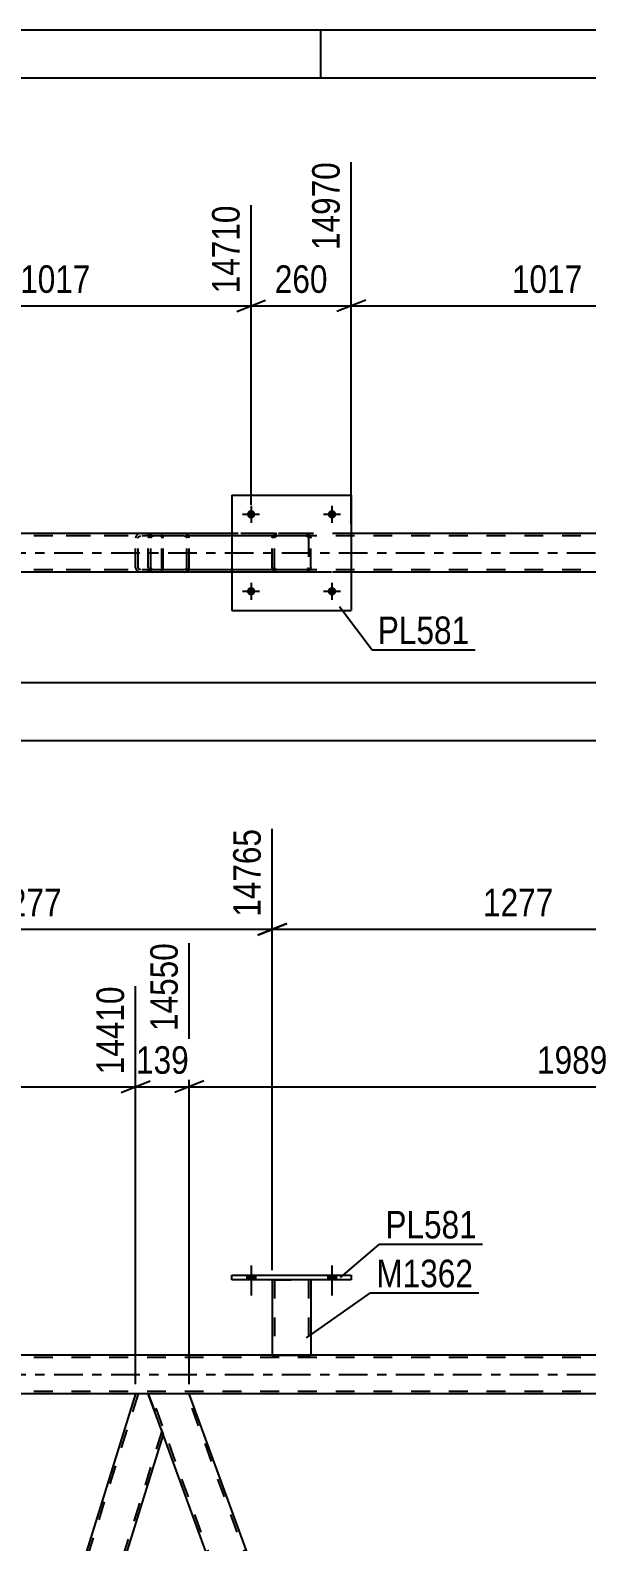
# Model space of a CAD drawing. Header units: millimetres. Extents: x 0 to 841, y 0 to 594.
# Drawn here: x 600.8 to 658.6, y 436.9 to 594 of the extents above; entities that cross this region are included whole.
import ezdxf

# ---------------------------------------------------------------- set-up
doc = ezdxf.new("R2010")
doc.units = ezdxf.units.MM
doc.linetypes.add('DXK_LINE_DOT2', pattern=[3.9198, 1.9599, -1.9599])
doc.linetypes.add('DXK_LINE_DOT3', pattern=[5.9187, 2.979, -0.9799, 0.9799, -0.9799])
doc.styles.add('Arial Narrow', font='ARIALN.TTF', dxfattribs={"height": 0.2})

# ---------------------------------------------------------------- blocks, each defined once
blk = doc.blocks.new('Unknown-389786769-1133 - 25525')
at = {"color": 5, "linetype": 'Continuous'}
for p, q in [((841, 594), (0, 594)), ((631, 589), (631, 594)), ((836, 589), (5, 589))]:
    blk.add_line(p, q, dxfattribs=at)
blk = doc.blocks.new('Part-389786769-2103 - 2062')
at = {"color": 7, "linetype": 'DXK_LINE_DOT2'}
for p, q in [((756.02, 541.44), (94.28, 541.44)), ((634.16, 541.68), (621.76, 541.68)), ((756.02, 537.92), (94.28, 537.92)), ((753.62, 537.68), (110.96, 537.68)), ((634.16, 537.68), (621.76, 537.68))]:
    blk.add_line(p, q, dxfattribs=at)
at = {"color": 2, "linetype": 'Continuous'}
for p, q in [((621.76, 541.68), (583.08, 541.68)), ((672.84, 541.68), (634.16, 541.68)), ((621.76, 537.68), (583.08, 537.68)), ((672.84, 537.68), (634.16, 537.68))]:
    blk.add_line(p, q, dxfattribs=at)
at = {"color": 7, "linetype": 'DXK_LINE_DOT3'}
blk.add_line((94.28, 539.68), (756.02, 539.68), dxfattribs=at)
blk = doc.blocks.new('Part-389786769-2153 - 2062')
at = {"color": 7, "linetype": 'DXK_LINE_DOT2'}
for p, q in [((613.12, 541.37), (613.08, 541.2)), ((613.08, 538.16), (613.08, 541.2)), ((613.12, 541.39), (613.12, 541.37)), ((613.34, 541.2), (613.36, 541.3)), ((613.34, 538.16), (613.34, 541.2)), ((613.36, 541.3), (613.41, 541.37)), ((613.59, 541.68), (613.4, 541.65)), ((613.41, 541.37), (613.49, 541.42)), ((613.49, 541.42), (613.59, 541.44)), ((628.58, 541.68), (613.59, 541.68)), ((628.58, 541.44), (613.59, 541.44)), ((617.02, 541.65), (616.83, 541.68)), ((616.83, 541.44), (616.92, 541.42)), ((616.92, 541.42), (617.01, 541.37)), ((617.01, 541.37), (617.06, 541.3)), ((617.06, 541.3), (617.08, 541.2)), ((617.08, 538.16), (617.08, 541.2)), ((617.3, 541.37), (617.3, 541.39)), ((617.34, 541.2), (617.3, 541.37)), ((617.34, 538.16), (617.34, 541.2)), ((613.08, 538.16), (613.12, 537.98)), ((613.36, 538.07), (613.34, 538.16)), ((613.41, 537.99), (613.36, 538.07)), ((613.4, 537.72), (613.59, 537.68)), ((613.49, 537.94), (613.41, 537.99)), ((613.59, 537.92), (613.49, 537.94)), ((628.58, 537.92), (613.59, 537.92)), ((628.58, 537.68), (613.59, 537.68)), ((616.92, 537.94), (616.83, 537.92)), ((616.83, 537.68), (617.02, 537.72)), ((617.01, 537.99), (616.92, 537.94)), ((617.06, 538.07), (617.01, 537.99)), ((617.08, 538.16), (617.06, 538.07)), ((617.3, 537.98), (617.34, 538.16))]:
    blk.add_line(p, q, dxfattribs=at)
for centre, start, end in [((613.57, 541.18), 110.7583, 155.68), ((616.85, 541.18), 24.32, 69.2417), ((613.57, 538.18), 204.32, 249.2417), ((616.85, 538.18), 290.7583, 335.68)]:
    blk.add_arc(centre, 0.496, start, end, dxfattribs=at)
blk = doc.blocks.new('Part-389786769-2177 - 2062')
at = {"color": 7, "linetype": 'DXK_LINE_DOT2'}
for p, q in [((614.36, 541.68), (602.2, 541.68)), ((614.36, 541.44), (602.2, 541.44)), ((611.8, 541.37), (611.76, 541.2)), ((611.76, 538.16), (611.76, 541.2)), ((611.8, 541.39), (611.8, 541.37)), ((612.01, 541.2), (612.03, 541.3)), ((612.01, 538.16), (612.01, 541.2)), ((612.03, 541.3), (612.09, 541.37)), ((612.27, 541.68), (612.07, 541.65)), ((612.09, 541.37), (612.17, 541.42)), ((612.17, 541.42), (612.27, 541.44)), ((613.08, 541.68), (613.08, 541.44)), ((614.46, 541.65), (614.36, 541.68)), ((614.36, 541.44), (614.41, 541.42)), ((614.41, 541.42), (614.45, 541.37)), ((614.45, 541.37), (614.48, 541.3)), ((614.55, 541.54), (614.46, 541.65)), ((614.48, 541.3), (614.49, 541.2)), ((614.49, 538.16), (614.49, 541.2)), ((614.61, 541.39), (614.55, 541.54)), ((614.63, 541.2), (614.61, 541.39)), ((614.63, 538.16), (614.63, 541.2)), ((614.36, 537.92), (602.2, 537.92)), ((614.36, 537.68), (602.2, 537.68)), ((611.76, 538.16), (611.8, 537.98)), ((612.03, 538.07), (612.01, 538.16)), ((612.09, 537.99), (612.03, 538.07)), ((612.07, 537.72), (612.27, 537.68)), ((612.17, 537.94), (612.09, 537.99)), ((612.27, 537.92), (612.17, 537.94)), ((613.08, 537.68), (613.08, 537.92)), ((614.41, 537.94), (614.36, 537.92)), ((614.36, 537.68), (614.46, 537.72)), ((614.45, 537.99), (614.41, 537.94)), ((614.48, 538.07), (614.45, 537.99)), ((614.46, 537.72), (614.55, 537.82)), ((614.49, 538.16), (614.48, 538.07)), ((614.55, 537.82), (614.61, 537.98)), ((614.61, 537.98), (614.63, 538.16))]:
    blk.add_line(p, q, dxfattribs=at)
for centre, start, end in [((612.25, 541.19), 111.1941, 156.1506), ((612.25, 538.18), 203.8494, 248.8059)]:
    blk.add_arc(centre, 0.492, start, end, dxfattribs=at)
blk = doc.blocks.new('Part-389786769-25990 - 2062')
at = {"color": 2, "linetype": 'Continuous'}
for p, q in [((621.76, 545.68), (621.76, 533.68)), ((621.76, 545.68), (634.16, 545.68)), ((634.16, 545.68), (634.16, 533.68)), ((621.76, 533.68), (634.16, 533.68))]:
    blk.add_line(p, q, dxfattribs=at)
blk = doc.blocks.new('Part-389786769-25989 - 2062')
at = {"color": 7, "linetype": 'DXK_LINE_DOT2'}
for p, q in [((625.96, 541.2), (626, 541.39)), ((626, 541.39), (625.96, 541.2)), ((625.96, 538.16), (625.96, 541.2)), ((626.2, 541.2), (626.22, 541.3)), ((626.2, 538.16), (626.2, 541.2)), ((626.22, 541.3), (626.27, 541.37)), ((626.26, 541.65), (626.44, 541.68)), ((626.44, 541.68), (626.26, 541.65)), ((626.27, 541.37), (626.35, 541.42)), ((626.35, 541.42), (626.44, 541.44)), ((629.48, 541.68), (626.44, 541.68)), ((629.48, 541.44), (626.44, 541.44)), ((629.48, 541.68), (629.67, 541.65)), ((629.67, 541.65), (629.48, 541.68)), ((629.48, 541.44), (629.57, 541.42)), ((629.57, 541.42), (629.65, 541.37)), ((629.65, 541.37), (629.7, 541.3)), ((629.7, 541.3), (629.72, 541.2)), ((629.72, 541.2), (629.72, 538.16)), ((629.93, 541.39), (629.96, 541.2)), ((629.96, 541.2), (629.93, 541.39)), ((629.96, 538.16), (629.96, 541.2)), ((626, 537.98), (625.96, 538.16)), ((625.96, 538.16), (626, 537.98)), ((626.22, 538.07), (626.2, 538.16)), ((626.27, 537.99), (626.22, 538.07)), ((626.44, 537.68), (626.26, 537.72)), ((626.26, 537.72), (626.44, 537.68)), ((626.35, 537.94), (626.27, 537.99)), ((626.44, 537.92), (626.35, 537.94)), ((629.48, 537.92), (626.44, 537.92)), ((629.48, 537.68), (626.44, 537.68)), ((629.57, 537.94), (629.48, 537.92)), ((629.67, 537.72), (629.48, 537.68)), ((629.48, 537.68), (629.67, 537.72)), ((629.65, 537.99), (629.57, 537.94)), ((629.7, 538.07), (629.65, 537.99)), ((629.72, 538.16), (629.7, 538.07)), ((629.96, 538.16), (629.93, 537.98)), ((629.93, 537.98), (629.96, 538.16))]:
    blk.add_line(p, q, dxfattribs=at)
at = {"color": 7, "linetype": 'DXK_LINE_DOT3'}
blk.add_line((627.96, 539.68), (627.96, 539.68), dxfattribs=at)
at = {"color": 7, "linetype": 'DXK_LINE_DOT2'}
for centre, start, end in [((626.44, 541.2), 112.5, 157.5), ((626.44, 541.2), 112.5, 157.5), ((629.48, 541.2), 22.5, 67.5), ((629.48, 541.2), 22.5, 67.5), ((626.44, 538.16), 202.5, 247.5), ((626.44, 538.16), 202.5, 247.5), ((629.48, 538.16), 292.5, 337.5), ((629.48, 538.16), 292.5, 337.5)]:
    blk.add_arc(centre, 0.48, start, end, dxfattribs=at)
blk = doc.blocks.new('Bolt-389786769-26018 - 2062')
at = {"linetype": 'Continuous'}
for points in [[(624.2, 535.68, -1), (623.32, 535.68, -1)], [(632.6, 535.68, -1), (631.72, 535.68, -1)]]:
    blk.add_hatch(color=1, dxfattribs=at).paths.add_polyline_path(points)
at = {"color": 1, "linetype": 'Continuous'}
for p, q in [((623.76, 536.56), (623.76, 534.8)), ((632.16, 536.56), (632.16, 534.8)), ((622.88, 535.68), (624.64, 535.68)), ((631.28, 535.68), (633.04, 535.68))]:
    blk.add_line(p, q, dxfattribs=at)
blk = doc.blocks.new('Bolt-389786769-26019 - 2062')
at = {"linetype": 'Continuous'}
for points in [[(624.2, 543.68, -1), (623.32, 543.68, -1)], [(632.6, 543.68, -1), (631.72, 543.68, -1)]]:
    blk.add_hatch(color=1, dxfattribs=at).paths.add_polyline_path(points)
at = {"color": 1, "linetype": 'Continuous'}
for p, q in [((622.88, 543.68), (624.64, 543.68)), ((623.76, 544.56), (623.76, 542.8)), ((631.28, 543.68), (633.04, 543.68)), ((632.16, 544.56), (632.16, 542.8))]:
    blk.add_line(p, q, dxfattribs=at)
blk = doc.blocks.new('Bolt-389786769-26385 - 2334')
at = {"linetype": 'Continuous'}
for points in [[(623.32, 464.1), (624.2, 464.1), (624.2, 464.58), (623.32, 464.58)], [(631.72, 464.1), (632.6, 464.1), (632.6, 464.58), (631.72, 464.58)]]:
    blk.add_hatch(color=1, dxfattribs=at).paths.add_polyline_path(points)
at = {"color": 1, "linetype": 'Continuous'}
for p, q in [((623.76, 465.58), (623.76, 462.46)), ((632.16, 465.58), (632.16, 462.46)), ((623.32, 464.58), (623.32, 464.1)), ((624.2, 464.58), (624.2, 464.1)), ((631.72, 464.58), (631.72, 464.1)), ((632.6, 464.58), (632.6, 464.1))]:
    blk.add_line(p, q, dxfattribs=at)
blk = doc.blocks.new('Part-389786769-2438 - 2334')
at = {"color": 2, "linetype": 'Continuous'}
for p, q in [((617.34, 452.26), (613.08, 452.26)), ((659.7, 335.86), (617.34, 452.26)), ((655.45, 335.86), (614.63, 448.01))]:
    blk.add_line(p, q, dxfattribs=at)
at = {"color": 7, "linetype": 'DXK_LINE_DOT2'}
for p, q in [((613.08, 452.26), (614.63, 448.01)), ((657.46, 331.04), (613.34, 452.26)), ((661.2, 331.04), (617.08, 452.26)), ((657.2, 331.04), (655.45, 335.86)), ((661.46, 331.04), (659.7, 335.86)), ((661.46, 331.04), (657.2, 331.04)), ((660.95, 331.04), (657.71, 331.04))]:
    blk.add_line(p, q, dxfattribs=at)
blk = doc.blocks.new('Part-389786769-2443 - 2334')
at = {"color": 2, "linetype": 'Continuous'}
for p, q in [((611.76, 452.26), (575.06, 334.51)), ((613.08, 452.26), (611.76, 452.26)), ((614.63, 448.01), (613.08, 452.26)), ((614.63, 448.01), (578.17, 331.04)), ((576.32, 331.04), (575.06, 334.51)), ((575.06, 334.51), (575.06, 334.51))]:
    blk.add_line(p, q, dxfattribs=at)
at = {"color": 7, "linetype": 'DXK_LINE_DOT2'}
for p, q in [((612.01, 452.26), (575.2, 334.14)), ((614.49, 448.38), (577.92, 331.04)), ((576.32, 331.04), (575.06, 334.51)), ((578.17, 331.04), (576.32, 331.04)), ((577.67, 331.04), (576.32, 331.04)), ((578.02, 331.04), (577.67, 331.04))]:
    blk.add_line(p, q, dxfattribs=at)
blk = doc.blocks.new('Part-389786769-2518 - 2334')
at = {"color": 2, "linetype": 'Continuous'}
for p, q in [((750.1, 456.26), (94.28, 456.26)), ((611.76, 452.26), (532.2, 452.26)), ((696.9, 452.26), (617.34, 452.26))]:
    blk.add_line(p, q, dxfattribs=at)
at = {"color": 7, "linetype": 'DXK_LINE_DOT2'}
for p, q in [((756.02, 456.02), (94.28, 456.02)), ((756.02, 452.5), (94.28, 452.5)), ((617.34, 452.26), (611.76, 452.26))]:
    blk.add_line(p, q, dxfattribs=at)
at = {"color": 7, "linetype": 'DXK_LINE_DOT3'}
blk.add_line((94.28, 454.26), (756.02, 454.26), dxfattribs=at)
blk = doc.blocks.new('Part-389786769-26357 - 2334')
at = {"color": 2, "linetype": 'Continuous'}
for p, q in [((621.76, 464.58), (634.16, 464.58)), ((621.76, 464.1), (621.76, 464.58)), ((634.16, 464.1), (621.76, 464.1)), ((634.16, 464.58), (634.16, 464.1))]:
    blk.add_line(p, q, dxfattribs=at)
blk = doc.blocks.new('Part-389786769-26356 - 2334')
at = {"color": 7, "linetype": 'DXK_LINE_DOT2'}
for p, q in [((625.96, 464.11), (629.96, 464.11)), ((625.96, 464.1), (625.96, 464.11)), ((625.96, 464.11), (625.96, 464.1)), ((626.2, 464.11), (626.2, 456.26)), ((629.72, 464.11), (629.72, 456.26)), ((629.96, 464.11), (629.96, 464.1)), ((629.96, 464.1), (629.96, 464.11)), ((629.67, 456.26), (629.7, 456.26)), ((629.67, 456.26), (629.7, 456.26)), ((629.7, 456.26), (629.72, 456.26)), ((629.7, 456.26), (629.72, 456.26))]:
    blk.add_line(p, q, dxfattribs=at)
at = {"color": 2, "linetype": 'Continuous'}
for p, q in [((625.96, 464.1), (625.96, 456.26)), ((629.96, 464.1), (629.96, 456.26)), ((625.96, 456.26), (629.96, 456.26))]:
    blk.add_line(p, q, dxfattribs=at)
blk = doc.blocks.new('Bolt-389786769-26386 - 2334')
at = {"linetype": 'Continuous'}
for points in [[(623.32, 464.1), (624.2, 464.1), (624.2, 464.58), (623.32, 464.58)], [(631.72, 464.1), (632.6, 464.1), (632.6, 464.58), (631.72, 464.58)]]:
    blk.add_hatch(color=1, dxfattribs=at).paths.add_polyline_path(points)
at = {"color": 1, "linetype": 'Continuous'}
for p, q in [((623.76, 465.58), (623.76, 462.46)), ((632.16, 465.58), (632.16, 462.46)), ((623.32, 464.58), (623.32, 464.1)), ((624.2, 464.58), (624.2, 464.1)), ((631.72, 464.58), (631.72, 464.1)), ((632.6, 464.58), (632.6, 464.1))]:
    blk.add_line(p, q, dxfattribs=at)
blk = doc.blocks.new('StraightDimension-389786769-22695 - 2062')
at = {"color": 7, "linetype": 'Continuous'}
blk.add_line((57.16, 526.2), (756.02, 526.2), dxfattribs=at)
blk = doc.blocks.new('StraightDimension-389786769-28734 - 2062')
at = {"color": 7, "linetype": 'Continuous'}
for p, q in [((634.16, 542.68), (634.16, 580.3)), ((674.84, 544.68), (674.84, 575.8)), ((635.66, 565.95), (632.66, 564.75)), ((673.34, 564.75), (676.34, 565.95)), ((634.16, 565.35), (674.84, 565.35))]:
    blk.add_line(p, q, dxfattribs=at)
at = {"color": 0, "linetype": 'Continuous'}
blk.add_wipeout([(674.24, 576.4), (670.04, 576.4), (670.04, 566.05), (674.24, 566.05)], dxfattribs=at)
at = {"color": 0}
blk.add_wipeout([(658.76, 566.1), (658.76, 570.3), (650.25, 570.3), (650.25, 566.1)], dxfattribs=at)
at = {"color": 3, "linetype": 'Continuous', "style": 'Arial Narrow'}
blk.add_text('15987', height=2.863, rotation=90.0002, dxfattribs=at).set_placement((673.64, 566.65))
at = {"color": 3, "style": 'Arial Narrow'}
blk.add_text('1017', height=2.863, dxfattribs=at).set_placement((650.85, 566.7))
blk = doc.blocks.new('StraightDimension-389786769-28735 - 2062')
at = {"color": 7, "linetype": 'Continuous'}
for p, q in [((634.16, 542.68), (634.16, 580.3)), ((623.76, 544.68), (623.76, 575.8)), ((622.26, 564.75), (625.26, 565.95)), ((635.66, 565.95), (632.66, 564.75)), ((623.76, 565.35), (634.16, 565.35))]:
    blk.add_line(p, q, dxfattribs=at)
at = {"color": 0}
blk.add_wipeout([(632.3, 566.1), (632.3, 570.3), (625.62, 570.3), (625.62, 566.1)], dxfattribs=at)
at = {"color": 3, "style": 'Arial Narrow'}
blk.add_text('260', height=2.863, dxfattribs=at).set_placement((626.22, 566.7))
at = {"color": 0, "linetype": 'Continuous'}
blk.add_wipeout([(633.56, 580.9), (629.36, 580.9), (629.36, 570.55), (633.56, 570.55)], dxfattribs=at)
at = {"color": 3, "linetype": 'Continuous', "style": 'Arial Narrow'}
blk.add_text('14970', height=2.863, rotation=90.0002, dxfattribs=at).set_placement((632.96, 571.15))
blk = doc.blocks.new('StraightDimension-389786769-28736 - 2062')
at = {"color": 7, "linetype": 'Continuous'}
for p, q in [((583.08, 542.68), (583.08, 580.3)), ((623.76, 544.68), (623.76, 575.8)), ((584.58, 565.95), (581.58, 564.75)), ((622.26, 564.75), (625.26, 565.95)), ((583.08, 565.35), (623.76, 565.35))]:
    blk.add_line(p, q, dxfattribs=at)
at = {"color": 0, "linetype": 'Continuous'}
blk.add_wipeout([(623.16, 576.4), (618.96, 576.4), (618.96, 566.05), (623.16, 566.05)], dxfattribs=at)
at = {"color": 0}
blk.add_wipeout([(607.68, 566.1), (607.68, 570.3), (599.17, 570.3), (599.17, 566.1)], dxfattribs=at)
at = {"color": 3, "linetype": 'Continuous', "style": 'Arial Narrow'}
blk.add_text('14710', height=2.863, rotation=90.0002, dxfattribs=at).set_placement((622.56, 566.65))
at = {"color": 3, "style": 'Arial Narrow'}
blk.add_text('1017', height=2.863, dxfattribs=at).set_placement((599.77, 566.7))
blk = doc.blocks.new('StraightDimension-389786769-29398 - 2062')
at = {"color": 7, "linetype": 'Continuous'}
blk.add_line((56.52, 520.18), (756.66, 520.18), dxfattribs=at)
blk = doc.blocks.new('StraightDimension-389786769-22823 - 2334')
at = {"color": 7, "linetype": 'Continuous'}
for p, q in [((617.34, 453.26), (617.34, 499.11)), ((696.9, 453.26), (696.9, 494.61)), ((618.84, 484.77), (615.84, 483.57)), ((617.34, 484.17), (696.9, 484.17)), ((695.4, 483.57), (698.4, 484.77))]:
    blk.add_line(p, q, dxfattribs=at)
at = {"color": 0, "linetype": 'Continuous'}
blk.add_wipeout([(696.3, 495.21), (692.1, 495.21), (692.1, 484.87), (696.3, 484.87)], dxfattribs=at)
at = {"color": 0}
blk.add_wipeout([(661.37, 484.92), (661.37, 489.12), (652.86, 489.12), (652.86, 484.92)], dxfattribs=at)
at = {"color": 3, "linetype": 'Continuous', "style": 'Arial Narrow'}
blk.add_text('16539', height=2.863, rotation=90.0002, dxfattribs=at).set_placement((695.7, 485.47))
at = {"color": 3, "style": 'Arial Narrow'}
blk.add_text('1989', height=2.863, dxfattribs=at).set_placement((653.46, 485.52))
blk = doc.blocks.new('StraightDimension-389786769-30500 - 2334')
at = {"color": 7, "linetype": 'Continuous'}
for p, q in [((625.96, 465.1), (625.96, 510.98)), ((677.04, 465.11), (677.04, 510.98)), ((627.46, 501.14), (624.46, 499.94)), ((625.96, 500.54), (677.04, 500.54)), ((675.54, 499.94), (678.54, 501.14))]:
    blk.add_line(p, q, dxfattribs=at)
at = {"color": 0, "linetype": 'Continuous'}
blk.add_wipeout([(676.44, 511.58), (672.24, 511.58), (672.24, 501.24), (676.44, 501.24)], dxfattribs=at)
at = {"color": 0}
blk.add_wipeout([(655.76, 501.29), (655.76, 505.49), (647.25, 505.49), (647.25, 501.29)], dxfattribs=at)
at = {"color": 3, "linetype": 'Continuous', "style": 'Arial Narrow'}
blk.add_text('16042', height=2.863, rotation=90.0002, dxfattribs=at).set_placement((675.84, 501.84))
at = {"color": 3, "style": 'Arial Narrow'}
blk.add_text('1277', height=2.863, dxfattribs=at).set_placement((647.85, 501.89))
blk = doc.blocks.new('StraightDimension-389786769-22824 - 2334')
at = {"color": 7, "linetype": 'Continuous'}
for p, q in [((617.34, 453.26), (617.34, 499.11)), ((611.76, 453.26), (611.76, 494.61)), ((610.26, 483.57), (613.26, 484.77)), ((611.76, 484.17), (617.34, 484.17)), ((618.84, 484.77), (615.84, 483.57))]:
    blk.add_line(p, q, dxfattribs=at)
at = {"color": 0}
blk.add_wipeout([(617.89, 484.92), (617.89, 489.12), (611.21, 489.12), (611.21, 484.92)], dxfattribs=at)
at = {"color": 3, "style": 'Arial Narrow'}
blk.add_text('139', height=2.863, dxfattribs=at).set_placement((611.81, 485.52))
at = {"color": 0, "linetype": 'Continuous'}
blk.add_wipeout([(616.74, 499.71), (612.54, 499.71), (612.54, 489.37), (616.74, 489.37)], dxfattribs=at)
at = {"color": 3, "linetype": 'Continuous', "style": 'Arial Narrow'}
blk.add_text('14550', height=2.863, rotation=90.0002, dxfattribs=at).set_placement((616.14, 489.97))
blk = doc.blocks.new('StraightDimension-389786769-22825 - 2334')
at = {"color": 7, "linetype": 'Continuous'}
for p, q in [((532.2, 453.26), (532.2, 499.11)), ((611.76, 453.26), (611.76, 494.61)), ((533.7, 484.77), (530.7, 483.57)), ((532.2, 484.17), (611.76, 484.17)), ((610.26, 483.57), (613.26, 484.77))]:
    blk.add_line(p, q, dxfattribs=at)
at = {"color": 0, "linetype": 'Continuous'}
blk.add_wipeout([(611.16, 495.21), (606.96, 495.21), (606.96, 484.87), (611.16, 484.87)], dxfattribs=at)
at = {"color": 0}
blk.add_wipeout([(576.24, 484.92), (576.24, 489.12), (567.73, 489.12), (567.73, 484.92)], dxfattribs=at)
at = {"color": 3, "linetype": 'Continuous', "style": 'Arial Narrow'}
blk.add_text('14410', height=2.863, rotation=90.0002, dxfattribs=at).set_placement((610.56, 485.47))
at = {"color": 3, "style": 'Arial Narrow'}
blk.add_text('1989', height=2.863, dxfattribs=at).set_placement((568.33, 485.52))
blk = doc.blocks.new('StraightDimension-389786769-30501 - 2334')
at = {"color": 7, "linetype": 'Continuous'}
for p, q in [((574.88, 465.11), (574.88, 510.98)), ((625.96, 465.1), (625.96, 510.98)), ((576.38, 501.14), (573.38, 499.94)), ((574.88, 500.54), (625.96, 500.54)), ((624.46, 499.94), (627.46, 501.14))]:
    blk.add_line(p, q, dxfattribs=at)
at = {"color": 0, "linetype": 'Continuous'}
blk.add_wipeout([(625.36, 511.58), (621.16, 511.58), (621.16, 501.24), (625.36, 501.24)], dxfattribs=at)
at = {"color": 0}
blk.add_wipeout([(604.68, 501.29), (604.68, 505.49), (596.17, 505.49), (596.17, 501.29)], dxfattribs=at)
at = {"color": 3, "linetype": 'Continuous', "style": 'Arial Narrow'}
blk.add_text('14765', height=2.863, rotation=90.0002, dxfattribs=at).set_placement((624.76, 501.84))
at = {"color": 3, "style": 'Arial Narrow'}
blk.add_text('1277', height=2.863, dxfattribs=at).set_placement((596.77, 501.89))
blk = doc.blocks.new('Mark-389786769-30911 - 2062')
at = {"color": 0}
blk.add_wipeout([(646.43, 530.19), (646.43, 533.19), (636.92, 533.19), (636.92, 530.19)], dxfattribs=at)
blk.add_wipeout([(646.43, 530.19), (646.43, 533.19), (636.92, 533.19), (636.92, 530.19)], dxfattribs=at)
at = {"color": 30, "linetype": 'Continuous'}
for p, q in [((632.95, 534.08), (636.32, 529.59)), ((636.32, 529.59), (647.03, 529.59))]:
    blk.add_line(p, q, dxfattribs=at)
at = {"color": 3, "style": 'Arial Narrow'}
blk.add_text('PL581', height=2.863, dxfattribs=at).set_placement((636.92, 530.19))
blk = doc.blocks.new('Mark-389786769-30765 - 2334')
at = {"color": 0}
blk.add_wipeout([(646.82, 463.33), (646.82, 466.33), (636.77, 466.33), (636.77, 463.33)], dxfattribs=at)
blk.add_wipeout([(646.82, 463.33), (646.82, 466.33), (636.77, 466.33), (636.77, 463.33)], dxfattribs=at)
at = {"color": 30, "linetype": 'Continuous'}
for p, q in [((629.51, 458.07), (636.17, 462.73)), ((636.17, 462.73), (647.42, 462.73))]:
    blk.add_line(p, q, dxfattribs=at)
at = {"color": 3, "style": 'Arial Narrow'}
blk.add_text('M1362', height=2.863, dxfattribs=at).set_placement((636.77, 463.33))
blk = doc.blocks.new('Mark-389786769-30768 - 2334')
at = {"color": 0}
blk.add_wipeout([(647.21, 468.4), (647.21, 471.4), (637.71, 471.4), (637.71, 468.4)], dxfattribs=at)
blk.add_wipeout([(647.21, 468.4), (647.21, 471.4), (637.71, 471.4), (637.71, 468.4)], dxfattribs=at)
at = {"color": 30, "linetype": 'Continuous'}
for p, q in [((633.06, 464.34), (637.11, 467.8)), ((637.11, 467.8), (647.81, 467.8))]:
    blk.add_line(p, q, dxfattribs=at)
at = {"color": 3, "style": 'Arial Narrow'}
blk.add_text('PL581', height=2.863, dxfattribs=at).set_placement((637.71, 468.4))

msp = doc.modelspace()

# ---------------------------------------------------------------- block references
for name in ['Unknown-389786769-1133 - 25525', 'Part-389786769-25990 - 2062', 'Bolt-389786769-26019 - 2062', 'Part-389786769-2103 - 2062', 'Part-389786769-2177 - 2062', 'Part-389786769-2153 - 2062', 'Part-389786769-25989 - 2062', 'Bolt-389786769-26018 - 2062', 'Bolt-389786769-26385 - 2334', 'Bolt-389786769-26386 - 2334', 'Part-389786769-26357 - 2334', 'Part-389786769-26356 - 2334', 'Part-389786769-2518 - 2334', 'Part-389786769-2443 - 2334', 'Part-389786769-2438 - 2334']:
    msp.add_blockref(name, (0, 0))

# ---------------------------------------------------------------- next in the draw order: block references
for name in ['StraightDimension-389786769-28734 - 2062', 'StraightDimension-389786769-22695 - 2062', 'StraightDimension-389786769-22823 - 2334']:
    msp.add_blockref(name, (0, 0))

# ---------------------------------------------------------------- next in the draw order: block references
for name in ['StraightDimension-389786769-28735 - 2062', 'StraightDimension-389786769-29398 - 2062', 'StraightDimension-389786769-30500 - 2334', 'StraightDimension-389786769-22824 - 2334']:
    msp.add_blockref(name, (0, 0))

# ---------------------------------------------------------------- next in the draw order: block references
for name in ['StraightDimension-389786769-28736 - 2062', 'Mark-389786769-30911 - 2062', 'StraightDimension-389786769-22825 - 2334', 'Mark-389786769-30765 - 2334']:
    msp.add_blockref(name, (0, 0))

# ---------------------------------------------------------------- next in the draw order: block references
for name in ['StraightDimension-389786769-30501 - 2334', 'Mark-389786769-30768 - 2334']:
    msp.add_blockref(name, (0, 0))

doc.saveas('drawing.dxf')
